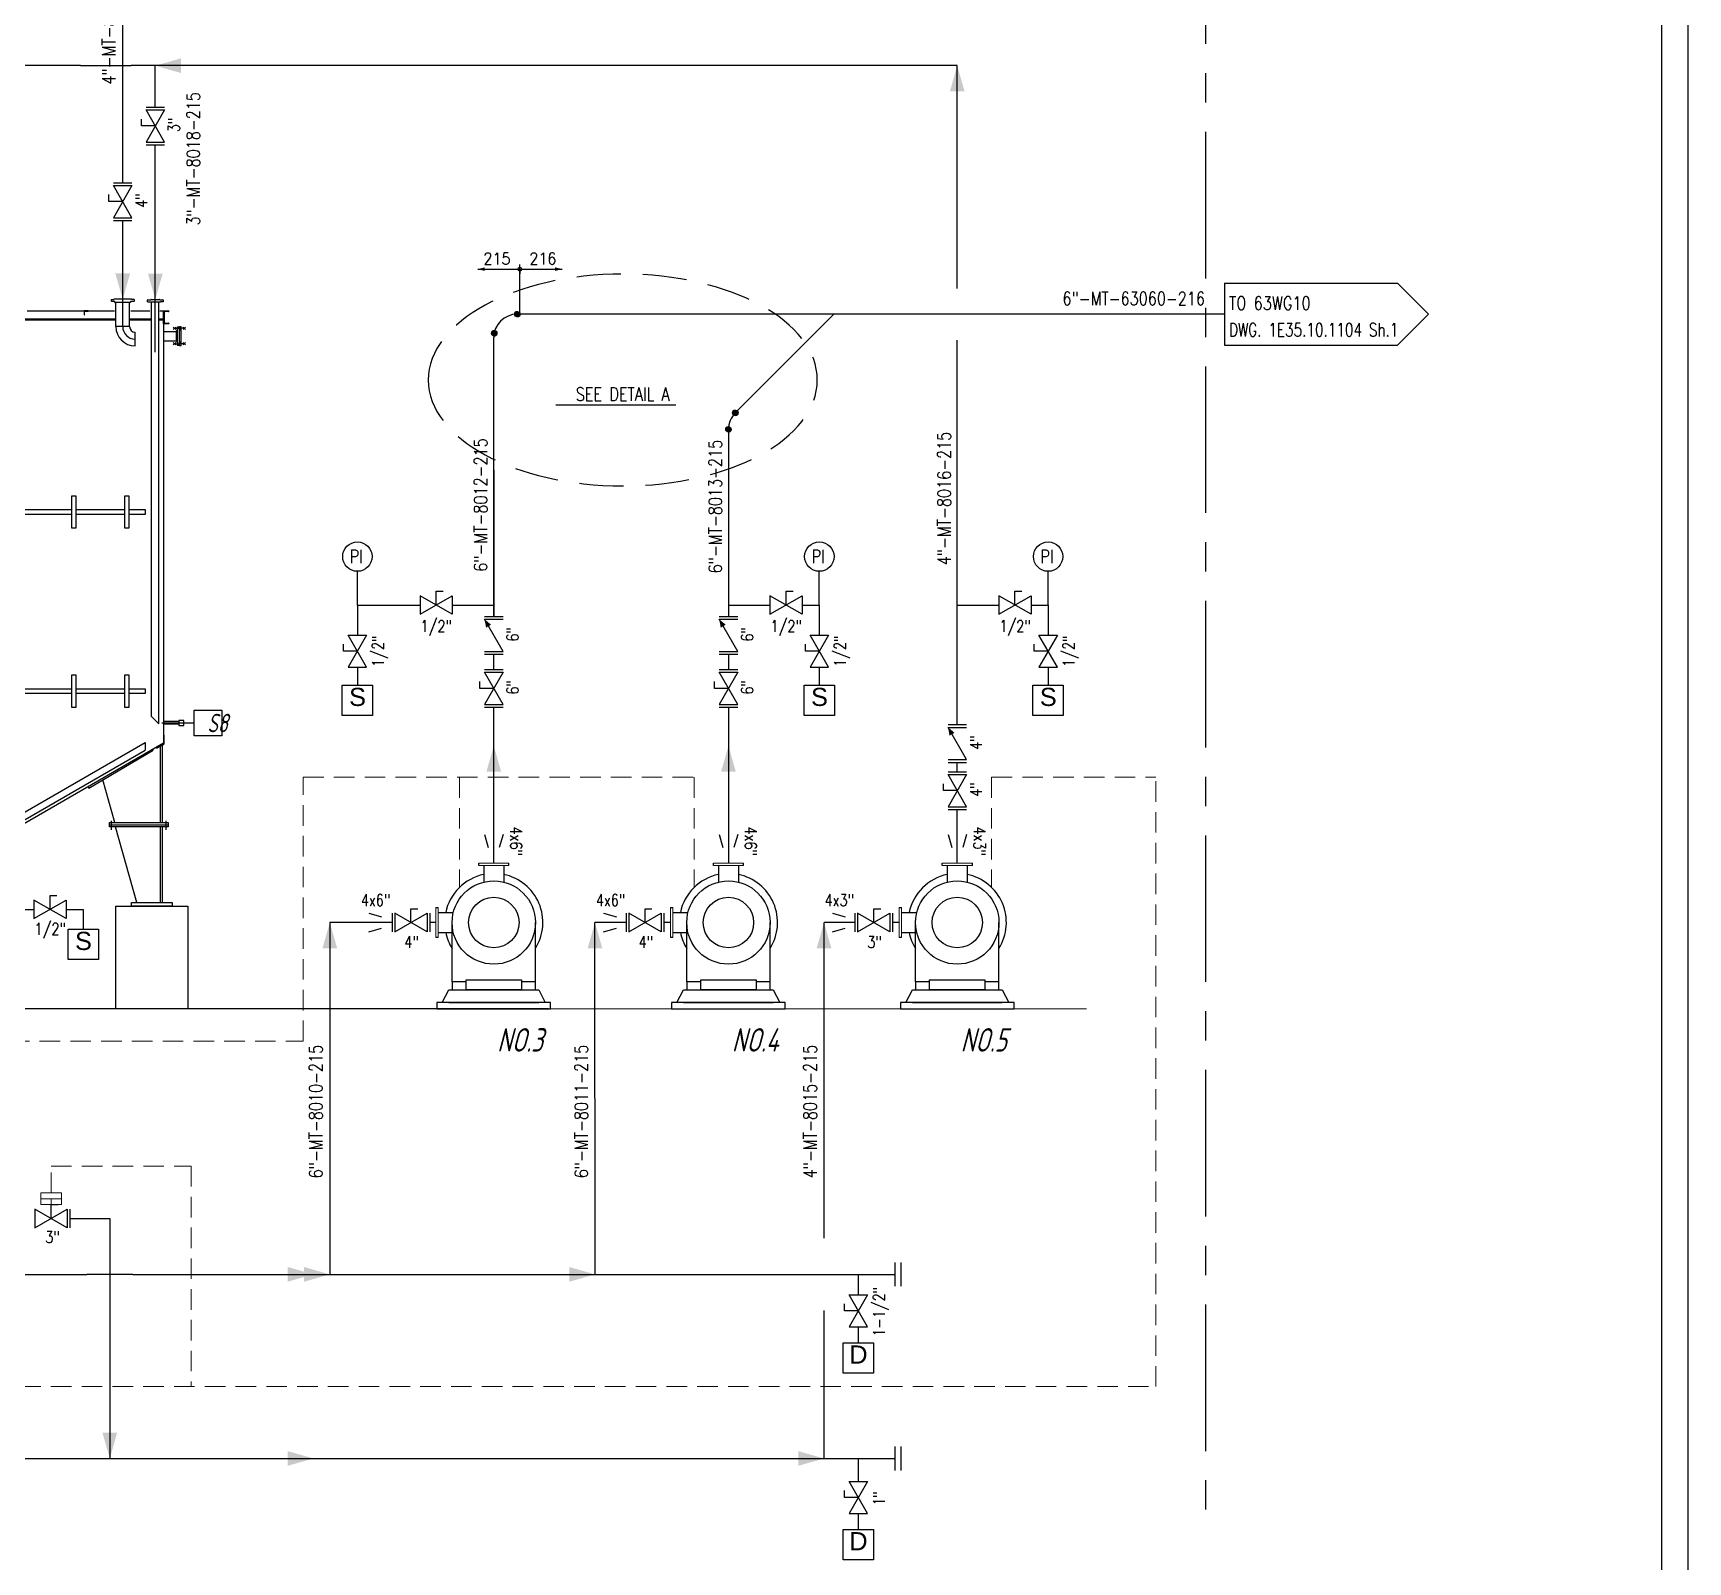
# Model space of a CAD drawing. Extents: x -29512 to 147477, y -5232 to 39709.
# Drawn here: x 139194.4 to 139335.6, y 7941.7 to 8072.1 of the extents above; entities that cross this region are included whole.
import ezdxf
from ezdxf.enums import TextEntityAlignment as Align

# ---------------------------------------------------------------- set-up
doc = ezdxf.new("R2010")
doc.units = 0
for name, pattern in [('ASSI', [16, 10, -2, 2, -2]), ('CENTER', [2, 1.25, -0.25, 0.25, -0.25]), ('HIDDEN', [0.375, 0.25, -0.125])]:
    doc.linetypes.add(name, pattern=pattern)
doc.layers.get('0').update_dxf_attribs({"linetype": 'CONTINUOUS'})
doc.layers.add('DIMENSI', color=20, linetype='CONTINUOUS', lineweight=9)
doc.layers.add('FITTING', color=7, linetype='CONTINUOUS', lineweight=13)
for name, color, linetype in [('DIMENSION', 3, 'CONTINUOUS'), ('P-707D', 7, 'CONTINUOUS'), ('RED', 1, 'CONTINUOUS'), ('roller', 11, 'CONTINUOUS'), ('S', 7, 'CONTINUOUS')]:
    doc.layers.add(name, color=color, linetype=linetype)
doc.styles.add('A3', font='arial.ttf', dxfattribs={"height": 0.3})
doc.styles.add('S', font='ITALIC', dxfattribs={"height": 6})
doc.styles.add('S25', font='SIMPLEX', dxfattribs={"width": 0.8, "height": 0.25})
doc.styles.add('S3', font='SIMPLEX', dxfattribs={"width": 0.9, "height": 0.3})
doc.styles.add('S35S', font='SIMPLEX', dxfattribs={"width": 0.5, "height": 0.35})
doc.styles.add('STYLE4', font='isocp.shx', dxfattribs={"width": 0.8, "oblique": 15, "height": 2})

# ---------------------------------------------------------------- blocks, each defined once
blk = doc.blocks.new('LOSAN', base_point=(47, 38))
for p, q in [((47, 38.7), (50.9, 38.7)), ((47, 37.3), (50.9, 37.3))]:
    blk.add_line(p, q)
at = {"layer": 'S'}
for tag, p, height, style, width in [('3', (47.1, 38.1), 0.35, 'S35S', 0.5), ('1', (47.1, 38.1), 0.3, 'S3', 0.9), ('4', (47.1, 37.5), 0.35, 'S35S', 0.5), ('2', (47.1, 37.5), 0.3, 'S3', 0.9)]:
    blk.add_attdef(tag, p, '', height=height, dxfattribs=dict(at, style=style, width=width))
blk = doc.blocks.new('PRESA', base_point=(1.75, 0.1))
for p, q in [((1.5, 0.1), (1.5, 0.6)), ((1.5, 0.6), (2, 0.6)), ((2, 0.6), (2, 0.1)), ((2, 0.1), (1.5, 0.1))]:
    blk.add_line(p, q)
at = {"style": 'S', "width": 1.2}
blk.add_attdef('1', text='', height=0.3, dxfattribs=at).set_placement((1.75, 0.2), align=Align.CENTER)
blk = doc.blocks.new('FRECC2', base_point=(19.5, 44))
at = {"layer": 'RED'}
blk.add_solid([(19.5, 44), (19.85, 44.1), (19.85, 43.9)], dxfattribs=at)
blk = doc.blocks.new('FRECC1', base_point=(14, 17))
blk.add_solid([(14, 17), (14.3, 17.075), (14.3, 16.925)])
blk = doc.blocks.new('CAMBCLAS', base_point=(70.2, 40.9))
at = {"layer": 'S'}
for p, q in [((69.3, 41), (71.1, 41)), ((70.2, 41), (70.2, 40.9))]:
    blk.add_line(p, q, dxfattribs=at)
blk.add_circle((70.2, 41), 0.0397, dxfattribs=at)
at = {"layer": 'S', "yscale": 0.5, "zscale": 0.5}
for p, xscale in [((69.3, 41), 0.5), ((71.1, 41), -0.5)]:
    blk.add_blockref('FRECC1', p, dxfattribs=dict(at, xscale=xscale))
at = {"layer": 'S', "style": 'S25', "width": 0.9}
blk.add_attdef('1', text='', height=0.25, dxfattribs=at).set_placement((70, 41.1), align=Align.RIGHT)
blk.add_attdef('2', (70.4, 41.1), '', height=0.25, dxfattribs=at)

msp = doc.modelspace()

# ---------------------------------------------------------------- hatches: boundary and pattern name
at = {"layer": 'DIMENSION', "linetype": 'ByBlock', "ltscale": 0.5}
h = msp.add_hatch(dxfattribs=at)
h.set_pattern_fill('ANSI31', color=0, scale=0.001, style=0)
h.set_pattern_definition([(45, (-36.770586, -777.042092), (-0.00224506403027, 0.00224506403027), [])])
edge = h.paths.add_edge_path()
edge.add_arc((139235.7062, 8048.0811), 0.2303, 0, 360)
h = msp.add_hatch(dxfattribs=at)
h.set_pattern_fill('ANSI31', color=0, scale=0.001, style=0)
h.set_pattern_definition([(45, (-38.735318, -778.6681545), (-0.00224506403027, 0.00224506403027), [])])
edge = h.paths.add_edge_path()
edge.add_arc((139233.7415, 8046.4551), 0.2303, 0, 360)
h = msp.add_hatch(dxfattribs=at)
h.set_pattern_fill('ANSI31', color=0, scale=0.001, style=0)
h.set_pattern_definition([(45, (-18.1695325, -785.4561315), (-0.00224506403027, 0.00224506403027), [])])
edge = h.paths.add_edge_path()
edge.add_arc((139254.3073, 8039.6671), 0.2303, 0, 360)
h = msp.add_hatch(dxfattribs=at)
h.set_pattern_fill('ANSI31', color=0, scale=0.001, style=0)
h.set_pattern_definition([(45, (-18.755319, -786.870345), (-0.00224506403027, 0.00224506403027), [])])
edge = h.paths.add_edge_path()
edge.add_arc((139253.7215, 8038.2529), 0.2303, 0, 360)

# ---------------------------------------------------------------- linework, layer by layer
for p, q in [((139204.0478, 8065.5102), (139205.6214, 8065.5102)), ((139205.6214, 8065.5102), (139204.0478, 8062.7564)), ((139205.6214, 8062.7564), (139204.0478, 8065.5102)), ((139203.6544, 8064.1333), (139203.6544, 8064.7234)), ((139204.8346, 8064.1333), (139203.6544, 8064.1333)), ((139204.0478, 8062.7564), (139205.6214, 8062.7564)), ((139200.8745, 8057.6846), (139200.8745, 8058.2747)), ((139201.2679, 8059.0615), (139202.8415, 8059.0615)), ((139202.8415, 8059.0615), (139201.2679, 8056.3077)), ((139202.8415, 8056.3077), (139201.2679, 8059.0615)), ((139202.0547, 8057.6846), (139200.8745, 8057.6846)), ((139201.2679, 8056.3077), (139202.8415, 8056.3077)), ((139296.0368, 8050.7294), (139296.0368, 8045.4328)), ((139310.7917, 8050.7294), (139313.44, 8048.0811)), ((139313.44, 8048.0811), (139310.7917, 8045.4328)), ((139227.4128, 8024.0646), (139227.4128, 8022.491)), ((139230.1666, 8022.491), (139227.4128, 8024.0646)), ((139227.4128, 8022.491), (139230.1666, 8024.0646)), ((139228.7897, 8024.4581), (139229.3798, 8024.4581)), ((139228.7897, 8023.2778), (139228.7897, 8024.4581)), ((139230.1666, 8024.0646), (139230.1666, 8022.491)), ((139257.2612, 8024.0646), (139257.2612, 8022.491)), ((139260.015, 8022.491), (139257.2612, 8024.0646)), ((139257.2612, 8022.491), (139260.015, 8024.0646)), ((139258.6381, 8024.4581), (139259.2282, 8024.4581)), ((139258.6381, 8023.2778), (139258.6381, 8024.4581)), ((139260.015, 8024.0646), (139260.015, 8022.491)), ((139276.7753, 8024.0646), (139276.7753, 8022.491)), ((139279.5291, 8022.491), (139276.7753, 8024.0646)), ((139276.7753, 8022.491), (139279.5291, 8024.0646)), ((139278.1522, 8024.4581), (139278.7423, 8024.4581)), ((139278.1522, 8023.2778), (139278.1522, 8024.4581)), ((139279.5291, 8024.0646), (139279.5291, 8022.491)), ((139220.8922, 8019.3413), (139220.8922, 8019.9314)), ((139221.2856, 8020.7182), (139222.8592, 8020.7182)), ((139222.8592, 8020.7182), (139221.2856, 8017.9644)), ((139222.8592, 8017.9644), (139221.2856, 8020.7182)), ((139260.2926, 8019.3413), (139260.2926, 8019.9314)), ((139260.686, 8020.7182), (139262.2597, 8020.7182)), ((139262.2597, 8020.7182), (139260.686, 8017.9644)), ((139262.2597, 8017.9644), (139260.686, 8020.7182)), ((139279.8067, 8019.3413), (139279.8067, 8019.9314)), ((139280.2002, 8020.7182), (139281.7738, 8020.7182)), ((139281.7738, 8020.7182), (139280.2002, 8017.9644)), ((139281.7738, 8017.9644), (139280.2002, 8020.7182)), ((139222.0724, 8019.3413), (139220.8922, 8019.3413)), ((139261.4729, 8019.3413), (139260.2926, 8019.3413)), ((139280.987, 8019.3413), (139279.8067, 8019.3413)), ((139221.2856, 8017.9644), (139222.8592, 8017.9644)), ((139232.9194, 8017.5425), (139234.493, 8017.5425)), ((139234.493, 8017.5425), (139232.9194, 8014.7886)), ((139234.493, 8014.7886), (139232.9194, 8017.5425)), ((139252.9347, 8017.5425), (139254.5083, 8017.5425)), ((139254.5083, 8017.5425), (139252.9347, 8014.7886)), ((139254.5083, 8014.7886), (139252.9347, 8017.5425)), ((139260.686, 8017.9644), (139262.2597, 8017.9644)), ((139280.2002, 8017.9644), (139281.7738, 8017.9644)), ((139232.526, 8016.1655), (139232.526, 8016.7557)), ((139233.7062, 8016.1655), (139232.526, 8016.1655)), ((139252.5413, 8016.1655), (139252.5413, 8016.7557)), ((139253.7215, 8016.1655), (139252.5413, 8016.1655)), ((139232.9194, 8014.7886), (139234.493, 8014.7886)), ((139252.9347, 8014.7886), (139254.5083, 8014.7886)), ((139272.4488, 8008.827), (139274.0224, 8008.827)), ((139274.0224, 8008.827), (139272.4488, 8006.0732)), ((139274.0224, 8006.0732), (139272.4488, 8008.827)), ((139272.0554, 8007.4501), (139272.0554, 8008.0402)), ((139273.2356, 8007.4501), (139272.0554, 8007.4501)), ((139272.4488, 8006.0732), (139274.0224, 8006.0732)), ((139194.4836, 7998.1091), (139194.4836, 7996.5355)), ((139197.2374, 7996.5355), (139194.4836, 7998.1091)), ((139194.4836, 7996.5355), (139197.2374, 7998.1091)), ((139195.8605, 7998.5025), (139196.4506, 7998.5025)), ((139195.8605, 7997.3223), (139195.8605, 7998.5025)), ((139197.2374, 7998.1091), (139197.2374, 7996.5355)), ((139226.6333, 7997.378), (139227.2234, 7997.378)), ((139226.6333, 7996.1978), (139226.6333, 7997.378)), ((139246.6038, 7997.378), (139247.1939, 7997.378)), ((139246.6038, 7996.1978), (139246.6038, 7997.378)), ((139266.1179, 7997.378), (139266.708, 7997.378)), ((139266.1179, 7996.1978), (139266.1179, 7997.378)), ((139225.2564, 7996.9846), (139225.2564, 7995.411)), ((139228.0102, 7995.411), (139225.2564, 7996.9846)), ((139225.2564, 7995.411), (139228.0102, 7996.9846)), ((139228.0102, 7996.9846), (139228.0102, 7995.411)), ((139245.2269, 7996.9846), (139245.2269, 7995.411)), ((139247.9807, 7995.411), (139245.2269, 7996.9846)), ((139245.2269, 7995.411), (139247.9807, 7996.9846)), ((139247.9807, 7996.9846), (139247.9807, 7995.411)), ((139264.741, 7996.9846), (139264.741, 7995.411)), ((139267.4949, 7995.411), (139264.741, 7996.9846)), ((139264.741, 7995.411), (139267.4949, 7996.9846)), ((139267.4949, 7996.9846), (139267.4949, 7995.411)), ((139195.9482, 7972.139), (139196.5383, 7972.139)), ((139195.9482, 7970.9588), (139195.9482, 7972.139)), ((139194.5713, 7971.7456), (139194.5713, 7970.172)), ((139197.3251, 7970.172), (139194.5713, 7971.7456)), ((139194.5713, 7970.172), (139197.3251, 7971.7456)), ((139197.3251, 7971.7456), (139197.3251, 7970.172)), ((139263.6173, 7963.0832), (139263.6173, 7963.6733)), ((139264.0107, 7964.4601), (139265.5843, 7964.4601)), ((139265.5843, 7964.4601), (139264.0107, 7961.7062)), ((139265.5843, 7961.7062), (139264.0107, 7964.4601)), ((139264.7975, 7963.0832), (139263.6173, 7963.0832)), ((139264.0107, 7961.7062), (139265.5843, 7961.7062)), ((139264.0107, 7948.5402), (139265.5843, 7948.5402)), ((139265.5843, 7948.5402), (139264.0107, 7945.7864)), ((139265.5843, 7945.7864), (139264.0107, 7948.5402)), ((139263.6173, 7947.1633), (139263.6173, 7947.7534)), ((139264.7975, 7947.1633), (139263.6173, 7947.1633)), ((139264.0107, 7945.7864), (139265.5843, 7945.7864))]:
    msp.add_line(p, q)
at = {"layer": 'DIMENSI', "color": 0, "linetype": 'ByBlock', "lineweight": 9}
for points in [[(139232.4186, 8001.2526), (139234.9938, 8001.2526)], [(139232.4186, 8001.0573), (139234.9938, 8001.0573)], [(139252.4339, 8001.2526), (139255.0091, 8001.2526)], [(139252.4339, 8001.0573), (139255.0091, 8001.0573)], [(139271.948, 8001.2526), (139274.5232, 8001.2526)], [(139271.948, 8001.0573), (139274.5232, 8001.0573)], [(139228.7539, 7994.9102), (139228.7539, 7997.4854)], [(139228.9492, 7994.9102), (139228.9492, 7997.4854)], [(139248.7691, 7994.9102), (139248.7691, 7997.4854)], [(139248.9645, 7994.9102), (139248.9645, 7997.4854)], [(139268.2832, 7994.9102), (139268.2832, 7997.4854)], [(139268.4786, 7994.9102), (139268.4786, 7997.4854)]]:
    msp.add_lwpolyline(points, close=True, dxfattribs=at)
at = {"layer": 'DIMENSION', "color": 0, "linetype": 'ByBlock', "ltscale": 0.5}
for p, q in [((139198.4638, 8069.2752), (139146.9271, 8069.2752)), ((139198.4638, 8069.2752), (139202.7864, 8069.2752)), ((139273.2356, 8069.2752), (139202.7864, 8069.2752)), ((139204.8346, 8065.7407), (139204.8346, 8069.2752)), ((139273.2356, 8050.2838), (139273.2356, 8069.2752)), ((139204.8346, 8044.8375), (139204.8346, 8062.5259)), ((139273.2356, 8013.075), (139273.2356, 8045.8784)), ((139238.9972, 8040.3517), (139249.2264, 8040.3517)), ((139222.0724, 8023.2778), (139222.0724, 8026.152)), ((139261.4729, 8023.2778), (139261.4729, 8026.152)), ((139280.987, 8023.2778), (139280.987, 8026.152)), ((139222.0724, 8023.2778), (139227.4128, 8023.2778)), ((139222.0724, 8023.2778), (139222.0724, 8020.7182)), ((139230.1666, 8023.2778), (139233.7062, 8023.2778)), ((139253.7215, 8023.2778), (139257.2612, 8023.2778)), ((139260.015, 8023.2778), (139261.4729, 8023.2778)), ((139261.4729, 8023.2778), (139261.4729, 8020.7182)), ((139273.2356, 8023.2778), (139276.7753, 8023.2778)), ((139279.5291, 8023.2778), (139280.987, 8023.2778)), ((139280.987, 8023.2778), (139280.987, 8020.7182)), ((139222.0724, 8017.9644), (139222.0724, 8016.4428)), ((139261.4729, 8017.9644), (139261.4729, 8016.4428)), ((139280.987, 8017.9644), (139280.987, 8016.4428)), ((139273.2356, 8009.0575), (139273.2356, 8009.8602)), ((139273.2356, 8001.2526), (139273.2356, 8005.8427)), ((139234.9938, 8001.0573), (139234.9938, 8001.2526)), ((139255.0091, 8001.0573), (139255.0091, 8001.2526)), ((139274.5232, 8001.0573), (139274.5232, 8001.2526)), ((139190.9439, 7997.3223), (139194.4836, 7997.3223)), ((139197.2374, 7997.3223), (139198.6953, 7997.3223)), ((139198.6953, 7997.3223), (139198.6953, 7995.631)), ((139200.9525, 7970.9588), (139200.9525, 7950.4915)), ((139264.7975, 7966.1921), (139264.7975, 7964.4601)), ((139267.9151, 7967.211), (139267.9151, 7965.1733)), ((139268.4384, 7967.211), (139268.4384, 7965.1733)), ((139264.7975, 7961.7062), (139264.7975, 7960.3559)), ((139267.9151, 7951.5103), (139267.9151, 7949.4727)), ((139268.4384, 7951.5103), (139268.4384, 7949.4727)), ((139264.7975, 7950.4915), (139264.7975, 7948.5402)), ((139264.7975, 7945.7864), (139264.7975, 7944.436))]:
    msp.add_line(p, q, dxfattribs=at)
at = {"layer": 'DIMENSION', "color": 6, "linetype": 'ByBlock', "ltscale": 0.5}
for p, q in [((139204.0478, 8065.7407), (139205.6214, 8065.7407)), ((139204.0478, 8062.5259), (139205.6214, 8062.5259)), ((139201.2679, 8059.292), (139202.8415, 8059.292)), ((139201.2679, 8056.0772), (139202.8415, 8056.0772)), ((139232.9194, 8022.2914), (139234.493, 8022.2914)), ((139252.9347, 8022.2914), (139254.5083, 8022.2914)), ((139232.9194, 8019.0766), (139234.493, 8019.0766)), ((139252.9347, 8019.0766), (139254.5083, 8019.0766)), ((139232.9194, 8017.7729), (139234.493, 8017.7729)), ((139252.9347, 8017.7729), (139254.5083, 8017.7729)), ((139232.9194, 8014.5582), (139234.493, 8014.5582)), ((139252.9347, 8014.5582), (139254.5083, 8014.5582)), ((139272.4488, 8013.075), (139274.0224, 8013.075)), ((139272.4488, 8009.8602), (139274.0224, 8009.8602)), ((139272.4488, 8009.0575), (139274.0224, 8009.0575)), ((139272.4488, 8005.8427), (139274.0224, 8005.8427)), ((139225.0259, 7996.9846), (139225.0259, 7995.411)), ((139228.2407, 7996.9846), (139228.2407, 7995.411)), ((139244.9964, 7996.9846), (139244.9964, 7995.411)), ((139248.2112, 7996.9846), (139248.2112, 7995.411)), ((139264.5105, 7996.9846), (139264.5105, 7995.411)), ((139267.7253, 7996.9846), (139267.7253, 7995.411)), ((139197.5556, 7971.7456), (139197.5556, 7970.172))]:
    msp.add_line(p, q, dxfattribs=at)
at = {"layer": 'DIMENSION', "color": 4, "linetype": 'HIDDEN', "lineweight": 15, "ltscale": 7}
for p, q in [((139217.4499, 7986.0827), (139217.4499, 8008.587)), ((139217.4499, 8008.587), (139250.7909, 8008.587)), ((139230.7756, 8008.587), (139230.7756, 7999.1932)), ((139250.7909, 8008.587), (139250.7909, 7999.1932)), ((139276.1662, 8008.587), (139290.1819, 8008.587)), ((139276.1662, 8008.587), (139276.1662, 7999.1932)), ((139290.1819, 7956.617), (139290.1819, 8008.587)), ((139074.2211, 7986.0827), (139217.4499, 7986.0827)), ((139195.9482, 7973.1337), (139195.9482, 7975.4304)), ((139195.9482, 7975.4304), (139207.9063, 7975.4304)), ((139207.9063, 7975.4304), (139207.9063, 7956.617)), ((139096.1877, 7956.617), (139290.1819, 7956.617))]:
    msp.add_line(p, q, dxfattribs=at)
at = {"layer": 'DIMENSION', "color": 7, "linetype": 'ByBlock', "ltscale": 0.5}
msp.add_line((139238.37, 7988.8312), (138934.5735, 7988.8312), dxfattribs=at)
at = {"layer": 'DIMENSION', "color": 0, "linetype": 'ByBlock', "lineweight": 25, "ltscale": 0.5}
msp.add_line((139197.5556, 7970.9588), (139200.9525, 7970.9588), dxfattribs=at)
at = {"layer": 'DIMENSION', "color": 6, "linetype": 'ByBlock', "ltscale": 0.5}
msp.add_lwpolyline([(139335.5566, 7876.2005), (138915.5566, 7876.2005), (138915.5566, 8173.2005), (139335.5566, 8173.2005)], close=True, dxfattribs=at)
at = {"layer": 'DIMENSION', "color": 0, "linetype": 'ByBlock', "ltscale": 0.5}
for points in [[(138917.8066, 8170.9505), (139333.3066, 8170.9505), (139333.3066, 7878.4505), (138917.8066, 7878.4505)], [(139231.3395, 7991.3022), (139236.0729, 7991.3022), (139236.0729, 7990.4583), (139231.3395, 7990.4583)], [(139251.3548, 7991.3022), (139256.0882, 7991.3022), (139256.0882, 7990.4583), (139251.3548, 7990.4583)], [(139270.8689, 7991.3022), (139275.6023, 7991.3022), (139275.6023, 7990.4583), (139270.8689, 7990.4583)], [(139228.8586, 7988.8312), (139238.5538, 7988.8312), (139238.5538, 7989.3914), (139228.8586, 7989.3914)], [(139248.8739, 7988.8312), (139258.5691, 7988.8312), (139258.5691, 7989.3914), (139248.8739, 7989.3914)], [(139268.388, 7988.8312), (139278.0832, 7988.8312), (139278.0832, 7989.3914), (139268.388, 7989.3914)]]:
    msp.add_lwpolyline(points, close=True, dxfattribs=at)
at = {"layer": 'DIMENSION', "color": 3, "linetype": 'ByBlock', "ltscale": 0.5}
msp.add_lwpolyline([(139208.1497, 8014.3148), (139210.5116, 8014.3148), (139210.5116, 8012.1332), (139208.1497, 8012.1332)], close=True, dxfattribs=at)
at = {"layer": 'DIMENSION', "color": 0, "linetype": 'ByBlock', "ltscale": 0.5}
for points in [[(139232.8591, 8000.3018, 0.29941233), (139229.6022, 7997.045)], [(139237.2598, 7993.9767, 0.52247313), (139234.5534, 8000.3018)], [(139252.8743, 8000.3018, 0.29941233), (139249.6175, 7997.045)], [(139257.275, 7993.9767, 0.52247313), (139254.5687, 8000.3018)], [(139272.3884, 8000.3018, 0.29941233), (139269.1316, 7997.045)], [(139276.7892, 7993.9767, 0.52247313), (139274.0828, 8000.3018)], [(139229.6022, 7995.3506, 0.08899884), (139230.1527, 7993.9767)], [(139249.6175, 7995.3506, 0.08899884), (139250.168, 7993.9767)], [(139269.1316, 7995.3506, 0.08899884), (139269.6821, 7993.9767)]]:
    msp.add_lwpolyline(points, format="xyb", dxfattribs=at)
for points in [[(139232.4186, 8001.0573), (139232.4186, 8001.2526)], [(139232.8591, 8001.0573), (139232.8591, 7999.6489)], [(139234.5534, 8001.0573), (139234.5534, 7999.6489)], [(139252.4339, 8001.0573), (139252.4339, 8001.2526)], [(139252.8743, 8001.0573), (139252.8743, 7999.6489)], [(139254.5687, 8001.0573), (139254.5687, 7999.6489)], [(139271.948, 8001.0573), (139271.948, 8001.2526)], [(139272.3884, 8001.0573), (139272.3884, 7999.6489)], [(139274.0828, 8001.0573), (139274.0828, 7999.6489)], [(139228.7539, 7997.4854), (139228.9492, 7997.4854)], [(139248.7691, 7997.4854), (139248.9645, 7997.4854)], [(139268.2832, 7997.4854), (139268.4786, 7997.4854)], [(139228.9492, 7997.045), (139230.2552, 7997.045)], [(139230.1527, 7991.1382), (139230.1527, 7996.1978)], [(139237.2598, 7991.1382), (139237.2598, 7996.1978)], [(139248.9645, 7997.045), (139250.2704, 7997.045)], [(139250.168, 7991.1382), (139250.168, 7996.1978)], [(139257.275, 7991.1382), (139257.275, 7996.1978)], [(139268.4786, 7997.045), (139269.7845, 7997.045)], [(139269.6821, 7991.1382), (139269.6821, 7996.1978)], [(139276.7892, 7991.1382), (139276.7892, 7996.1978)], [(139228.9492, 7994.9102), (139228.7539, 7994.9102)], [(139228.9492, 7995.3506), (139230.2552, 7995.3506)], [(139248.9645, 7994.9102), (139248.7691, 7994.9102)], [(139248.9645, 7995.3506), (139250.2704, 7995.3506)], [(139268.4786, 7994.9102), (139268.2832, 7994.9102)], [(139268.4786, 7995.3506), (139269.7845, 7995.3506)], [(139229.3143, 7989.3914), (139229.8782, 7990.4583), (139237.5343, 7990.4583), (139238.0982, 7989.3914)], [(139231.3395, 7991.1382), (139230.1527, 7991.1382), (139230.1527, 7990.4583), (139237.2598, 7990.4583), (139237.2598, 7991.1382), (139236.0729, 7991.1382)], [(139249.3295, 7989.3914), (139249.8935, 7990.4583), (139257.5495, 7990.4583), (139258.1135, 7989.3914)], [(139251.3548, 7991.1382), (139250.168, 7991.1382), (139250.168, 7990.4583), (139257.275, 7990.4583), (139257.275, 7991.1382), (139256.0882, 7991.1382)], [(139268.8436, 7989.3914), (139269.4076, 7990.4583), (139277.0636, 7990.4583), (139277.6276, 7989.3914)], [(139270.8689, 7991.1382), (139269.6821, 7991.1382), (139269.6821, 7990.4583), (139276.7892, 7990.4583), (139276.7892, 7991.1382), (139275.6023, 7991.1382)], [(139229.8782, 7989.3914), (139237.5343, 7989.3914)], [(139249.8935, 7989.3914), (139257.5495, 7989.3914)], [(139269.4076, 7989.3914), (139277.0636, 7989.3914)]]:
    msp.add_lwpolyline(points, dxfattribs=at)
at = {"layer": 'DIMENSION', "color": 7, "linetype": 'ByBlock', "ltscale": 0.5}
msp.add_lwpolyline([(139201.4597, 7997.5971), (139207.5983, 7997.5971), (139207.5983, 7988.8312), (139201.4597, 7988.8312)], close=True, dxfattribs=at)
at = {"layer": 'DIMENSION', "color": 0, "linetype": 'ByBlock', "ltscale": 0.5}
for centre, radius in [((139235.7062, 8048.0811), 0.2303), ((139233.7415, 8046.4551), 0.2303), ((139254.3073, 8039.6671), 0.2303), ((139253.7215, 8038.2529), 0.2303), ((139222.0724, 8027.4057), 1.2537), ((139261.4729, 8027.4057), 1.2537), ((139280.987, 8027.4057), 1.2537), ((139233.7062, 7996.1978), 3.5535), ((139253.7215, 7996.1978), 3.5535), ((139273.2356, 7996.1978), 3.5535), ((139233.7062, 7996.1978), 2.1507), ((139253.7215, 7996.1978), 2.1507), ((139273.2356, 7996.1978), 2.1507)]:
    msp.add_circle(centre, radius, dxfattribs=at)
at = {"layer": 'DIMENSION', "color": 4, "linetype": 'HIDDEN', "ltscale": 15, "extrusion": (0, 0, -1)}
msp.add_ellipse((139244.7089, 8042.4662), major_axis=(-16.5925, 0), ratio=0.54450079, dxfattribs=at)
at = {"layer": 'FITTING', "color": 3, "linetype": 'CENTER', "lineweight": 30, "ltscale": 10}
msp.add_line((139294.4004, 8083.6265), (139294.4004, 7944.868), dxfattribs=at)
at = {"layer": 'FITTING', "color": 1, "linetype": 'ByBlock', "ltscale": 0.5}
for p, q in [((139206.5726, 8046.9755), (139206.373, 8046.7762)), ((139206.373, 8046.9755), (139206.5726, 8046.7762)), ((139207.3991, 8046.9755), (139207.1995, 8046.7762)), ((139207.1995, 8046.9755), (139207.3991, 8046.7762)), ((139206.5726, 8045.6524), (139206.373, 8045.4531)), ((139206.373, 8045.6524), (139206.5726, 8045.4531)), ((139207.3991, 8045.6524), (139207.1995, 8045.4531)), ((139207.1995, 8045.6524), (139207.3991, 8045.4531))]:
    msp.add_line(p, q, dxfattribs=at)
at = {"layer": 'FITTING', "linetype": 'ByBlock', "ltscale": 0.5}
for p, q in [((139206.7207, 8045.7459), (139206.7207, 8046.6828)), ((139207.0513, 8045.7459), (139207.0513, 8046.6828)), ((139195.0602, 7972.139), (139195.0602, 7973.1337)), ((139195.0602, 7973.1337), (139196.8362, 7973.1337)), ((139195.0602, 7972.6363), (139196.8362, 7972.6363)), ((139196.8362, 7972.139), (139195.0602, 7972.139)), ((139195.9482, 7972.139), (139195.9482, 7972.6363)), ((139196.8362, 7972.139), (139196.8362, 7973.1337)), ((139200.9525, 7966.1921), (139200.9525, 7962.4109))]:
    msp.add_line(p, q, dxfattribs=at)
at = {"layer": 'P-707D', "color": 1, "lineweight": 25}
for p, q in [((139202.0547, 8059.292), (139202.0547, 8083.2089)), ((139202.0547, 8049.3508), (139202.0547, 8056.0772)), ((139296.0368, 8048.0811), (139235.7062, 8048.0811)), ((139262.7213, 8048.0811), (139254.3073, 8039.6671)), ((139233.7062, 8022.2914), (139233.7062, 8046.0811)), ((139253.7215, 8038.2529), (139253.7215, 8022.2914)), ((139233.7062, 8034.7716), (139233.7062, 8022.2914)), ((139253.7215, 8027.9461), (139253.7215, 8022.2914)), ((139233.7062, 8017.7729), (139233.7062, 8019.0766)), ((139253.7215, 8019.0766), (139253.7215, 8017.7729)), ((139233.7062, 8001.2526), (139233.7062, 8014.5582)), ((139253.7215, 8014.5582), (139253.7215, 8001.2526)), ((139219.7215, 7996.1978), (139219.7215, 7966.1921)), ((139225.0259, 7996.1978), (139219.7215, 7996.1978)), ((139228.7539, 7996.1978), (139228.2407, 7996.1978)), ((139242.359, 7966.1962), (139242.3362, 7996.1978)), ((139244.9964, 7996.1978), (139242.3362, 7996.1978)), ((139248.7691, 7996.1978), (139248.2112, 7996.1978)), ((139147.0512, 7966.1921), (139198.9944, 7966.1921)), ((139202.9105, 7966.1921), (139198.9944, 7966.1921)), ((139202.9105, 7966.1921), (139267.9151, 7966.1921))]:
    msp.add_line(p, q, dxfattribs=at)
at = {"layer": 'P-707D', "linetype": 'Continuous'}
for p, q in [((139193.9153, 8048.3674), (139196.5148, 8048.3674)), ((139196.1066, 8048.3674), (139201.3466, 8048.3674)), ((139199.1047, 8048.3674), (139198.7574, 8048.3674)), ((139198.7574, 8048.3674), (139198.7574, 8048.0201)), ((139198.7922, 8048.0444), (139198.7922, 8048.284)), ((139198.8408, 8048.3327), (139199.0804, 8048.3327)), ((139199.1047, 8048.357), (139199.1047, 8048.3674)), ((139201.088, 8049.3397), (139201.3085, 8049.3397)), ((139201.088, 8049.1883), (139201.088, 8049.3397)), ((139201.3911, 8049.1744), (139201.1018, 8049.1744)), ((139202.808, 8049.3508), (139201.3085, 8049.3508)), ((139201.3085, 8049.3397), (139201.3085, 8049.3508)), ((139201.3911, 8049.089), (139201.3911, 8049.1744)), ((139202.7114, 8049.0751), (139201.405, 8049.0751)), ((139201.4731, 8047.6034), (139201.4748, 8049.0751)), ((139202.6399, 8047.6034), (139202.6416, 8049.0751)), ((139202.7114, 8049.0751), (139202.7114, 8049.0751)), ((139203.0146, 8049.1744), (139202.7253, 8049.1744)), ((139202.7253, 8049.1744), (139202.7253, 8049.089)), ((139202.756, 8048.3674), (139204.3565, 8048.3674)), ((139202.808, 8049.3397), (139202.808, 8049.3508)), ((139203.0285, 8049.3397), (139202.808, 8049.3397)), ((139203.0285, 8049.3397), (139203.0285, 8049.1883)), ((139204.1748, 8049.1411), (139204.1748, 8049.2814)), ((139204.1748, 8049.1411), (139204.3953, 8049.1411)), ((139204.1887, 8049.2953), (139204.4616, 8049.2953)), ((139204.1887, 8049.2953), (139204.1887, 8049.2953)), ((139204.3953, 8049.1411), (139204.3953, 8049.13)), ((139204.3953, 8049.13), (139204.5238, 8049.13)), ((139204.4616, 8049.2953), (139204.4616, 8049.3258)), ((139204.4755, 8049.3397), (139205.1972, 8049.3397)), ((139204.5221, 8013.7797), (139204.5238, 8049.13)), ((139204.5238, 8049.13), (139205.1489, 8049.13)), ((139205.1471, 8013.1546), (139205.1489, 8049.13)), ((139205.1489, 8049.13), (139205.2774, 8049.13)), ((139205.211, 8049.3258), (139205.211, 8049.2953)), ((139205.211, 8049.2953), (139205.484, 8049.2953)), ((139205.2221, 8048.3674), (139205.5291, 8048.3674)), ((139205.4979, 8049.1411), (139205.2774, 8049.1411)), ((139205.2774, 8049.1411), (139205.2774, 8049.13)), ((139205.4979, 8049.2814), (139205.4979, 8049.2814)), ((139205.4979, 8049.2814), (139205.4979, 8049.1411)), ((139205.5291, 8047.2561), (139205.5291, 8048.3674)), ((139205.5291, 8047.2561), (139205.5291, 8048.3674)), ((139205.5291, 8048.3674), (139205.9806, 8048.3674)), ((139205.5812, 8048.2132), (139205.5812, 8047.4103)), ((139205.9454, 8048.3097), (139205.6483, 8048.2859)), ((139205.9806, 8048.3674), (139205.9806, 8048.3478)), ((139180.901, 8047.6729), (139201.4731, 8047.6729)), ((139191.3259, 8047.6034), (139201.472, 8047.6034)), ((139198.7574, 8048.0201), (139198.7679, 8048.0201)), ((139201.472, 8047.6034), (139201.4731, 8047.6034)), ((139201.472, 8047.0224), (139201.472, 8047.6034)), ((139202.6409, 8047.0224), (139201.472, 8047.0224)), ((139202.6399, 8047.6034), (139202.6409, 8047.6034)), ((139202.64, 8047.6729), (139204.4998, 8047.6729)), ((139202.6409, 8047.6034), (139204.5107, 8047.6034)), ((139202.6409, 8047.0224), (139202.6409, 8047.6034)), ((139205.1638, 8047.6729), (139205.5291, 8047.6729)), ((139205.1653, 8047.6034), (139205.5291, 8047.6034)), ((139205.5291, 8047.6034), (139205.5291, 8046.6102)), ((139205.9806, 8047.2561), (139205.5291, 8047.2561)), ((139205.6483, 8047.3376), (139205.9454, 8047.3138)), ((139205.9806, 8047.2757), (139205.9806, 8047.2561)), ((139206.6547, 8046.6102), (139206.6547, 8046.6689)), ((139206.6686, 8046.6828), (139206.7207, 8046.6828)), ((139206.7207, 8046.6828), (139206.7207, 8046.9943)), ((139206.7346, 8047.0082), (139206.8749, 8047.0082)), ((139206.8749, 8047.0082), (139206.8749, 8045.6684)), ((139206.8749, 8046.7602), (139206.886, 8046.7602)), ((139206.886, 8045.6684), (139206.886, 8046.7602)), ((139206.886, 8045.6684), (139206.886, 8046.7602)), ((139206.8971, 8046.7602), (139206.886, 8046.7602)), ((139207.0374, 8047.0082), (139206.8971, 8047.0082)), ((139206.8971, 8047.0082), (139206.8971, 8045.6684)), ((139207.0513, 8046.6828), (139207.0513, 8046.9943)), ((139203.1149, 8045.3795), (139203.1149, 8046.5484)), ((139205.5291, 8046.6102), (139205.5291, 8045.8185)), ((139205.5291, 8046.6102), (139206.6547, 8046.6102)), ((139205.5291, 8045.8185), (139205.5291, 8011.4877)), ((139205.5291, 8045.8185), (139206.6547, 8045.8185)), ((139206.6547, 8045.8185), (139206.6547, 8046.6102)), ((139206.6547, 8045.7598), (139206.6547, 8045.8185)), ((139206.7207, 8045.7459), (139206.6686, 8045.7459)), ((139206.7207, 8045.4344), (139206.7207, 8045.7459)), ((139206.8749, 8045.4205), (139206.7346, 8045.4205)), ((139206.8749, 8045.4205), (139206.8749, 8045.6684)), ((139206.8749, 8045.6684), (139206.886, 8045.6684)), ((139206.8971, 8045.6684), (139206.886, 8045.6684)), ((139206.8971, 8045.4205), (139206.8971, 8045.6684)), ((139206.8971, 8045.4205), (139207.0374, 8045.4205)), ((139207.0513, 8045.4344), (139207.0513, 8045.7459)), ((139197.7156, 8029.8234), (139197.7156, 8032.6015)), ((139197.7156, 8032.6015), (139198.0629, 8032.6015)), ((139198.0629, 8032.6015), (139198.0629, 8029.8234)), ((139202.2301, 8029.8234), (139202.2301, 8032.6015)), ((139202.2301, 8032.6015), (139202.5774, 8032.6015)), ((139202.5774, 8032.6015), (139202.5774, 8029.8234)), ((139191.7774, 8031.4208), (139197.7156, 8031.4208)), ((139198.0629, 8031.4208), (139202.2301, 8031.4208)), ((139202.5774, 8031.4208), (139203.9664, 8031.4208)), ((139203.9664, 8031.4208), (139203.9664, 8031.0041)), ((139197.7156, 8031.0041), (139191.7774, 8031.0041)), ((139198.0629, 8029.8234), (139197.7156, 8029.8234)), ((139202.2301, 8031.0041), (139198.0629, 8031.0041)), ((139202.5774, 8029.8234), (139202.2301, 8029.8234)), ((139203.9664, 8031.0041), (139202.5774, 8031.0041)), ((139197.7156, 8014.5436), (139197.7156, 8017.3218)), ((139197.7156, 8017.3218), (139198.0629, 8017.3218)), ((139198.0629, 8017.3218), (139198.0629, 8014.5436)), ((139202.2301, 8014.5436), (139202.2301, 8017.3218)), ((139202.2301, 8017.3218), (139202.5774, 8017.3218)), ((139202.5774, 8017.3218), (139202.5774, 8014.5436)), ((139191.7774, 8016.1411), (139197.7156, 8016.1411)), ((139197.7156, 8015.7244), (139191.7774, 8015.7244)), ((139198.0629, 8016.1411), (139202.2301, 8016.1411)), ((139202.2301, 8015.7244), (139198.0629, 8015.7244)), ((139202.5774, 8016.1411), (139203.9664, 8016.1411)), ((139203.9664, 8015.7244), (139202.5774, 8015.7244)), ((139203.9664, 8016.1411), (139203.9664, 8015.7244)), ((139198.0629, 8014.5436), (139197.7156, 8014.5436)), ((139202.5774, 8014.5436), (139202.2301, 8014.5436)), ((139204.5221, 8013.7797), (139205.1471, 8013.1546)), ((139206.8487, 8013.3421), (139205.5291, 8013.3421)), ((139206.8487, 8013.106), (139205.5291, 8013.106)), ((139207.2655, 8013.4324), (139206.8487, 8013.4324)), ((139206.8487, 8013.4324), (139206.8487, 8013.0157)), ((139206.8487, 8013.0157), (139207.2655, 8013.0157)), ((139207.2655, 8013.0157), (139207.2655, 8013.4324)), ((139205.5291, 8011.4877), (139192.5066, 8003.9628)), ((139193.5253, 8005.5262), (139203.9664, 8011.5394)), ((139203.9664, 8011.5394), (139203.9664, 8010.8952)), ((139193.1846, 8004.6823), (139203.9664, 8010.8952))]:
    msp.add_line(p, q, dxfattribs=at)
at = {"layer": 'P-707D', "linetype": 'ASSI'}
msp.add_line((139202.0565, 8047.0224), (139202.0565, 8049.3508), dxfattribs=at)
at = {"layer": 'P-707D', "color": 1, "linetype": 'ASSI'}
for p, q in [((139206.4728, 8046.8759), (139206.886, 8046.8759)), ((139207.2993, 8046.8759), (139206.886, 8046.8759)), ((139206.4728, 8045.5528), (139206.886, 8045.5528)), ((139207.2993, 8045.5528), (139206.886, 8045.5528)), ((139205.3951, 8013.224), (139208.1497, 8013.224)), ((139201.0929, 8004.1092), (139201.0929, 8004.8646)), ((139205.7722, 8004.1092), (139205.7722, 8004.8646))]:
    msp.add_line(p, q, dxfattribs=at)
at = {"layer": 'P-707D', "color": 9, "linetype": 'Continuous'}
for p, q in [((139205.5291, 8040.2761), (139205.5291, 8040.2066)), ((139205.5291, 8029.7886), (139205.5291, 8029.7192)), ((139205.5291, 8024.8575), (139205.5291, 8024.788)), ((139205.5291, 8019.9263), (139205.5291, 8019.8568)), ((139205.5291, 8014.9951), (139205.5291, 8014.9256))]:
    msp.add_line(p, q, dxfattribs=at)
at = {"layer": 'P-707D', "color": 1, "linetype": 'Continuous'}
for p, q in [((139205.3555, 8011.3054), (139205.4597, 8011.3665)), ((139205.4597, 8011.3665), (139205.5986, 8011.4479)), ((139205.4597, 8004.716), (139205.4597, 8011.3665)), ((139205.5986, 8012.1822), (139205.5291, 8012.1822)), ((139205.5986, 8011.6985), (139205.5986, 8012.1822)), ((139205.5986, 8011.4479), (139205.5986, 8011.6985)), ((139199.1535, 8007.669), (139204.6656, 8010.9009)), ((139204.6656, 8010.9009), (139204.6304, 8010.9608)), ((139204.93, 8011.1364), (139204.9651, 8011.0765)), ((139204.9651, 8011.0765), (139205.3555, 8011.3054)), ((139205.2501, 8011.2436), (139205.2501, 8004.716)), ((139199.1183, 8007.7289), (139199.1535, 8007.669)), ((139201.3768, 8004.716), (139200.3549, 8008.3734)), ((139200.9192, 8004.716), (139205.9459, 8004.716)), ((139200.9192, 8004.5424), (139200.9192, 8004.716)), ((139200.9192, 8004.5424), (139205.9459, 8004.5424)), ((139200.9192, 8004.3687), (139200.9192, 8004.5424)), ((139205.9459, 8004.3687), (139200.9192, 8004.3687)), ((139203.2719, 7997.9007), (139201.434, 8004.3687)), ((139205.2501, 8004.3687), (139205.2501, 7997.9007)), ((139205.4597, 7997.9007), (139205.4597, 8004.3687)), ((139205.9459, 8004.716), (139205.9459, 8004.5424)), ((139205.9459, 8004.5424), (139205.9459, 8004.3687)), ((139202.7927, 7997.9007), (139203.2719, 7997.9007)), ((139202.7927, 7997.5971), (139202.7927, 7997.9007)), ((139206.2653, 7997.5971), (139202.7927, 7997.5971)), ((139203.2719, 7997.9007), (139205.3555, 7997.9007)), ((139205.3555, 7997.9007), (139205.4597, 7997.9007)), ((139205.4597, 7997.9007), (139206.2653, 7997.9007)), ((139206.2653, 7997.9007), (139206.2653, 7997.5971))]:
    msp.add_line(p, q, dxfattribs=at)
at = {"layer": 'P-707D'}
for p, q in [((139261.8731, 7969.2817), (139261.8731, 7996.1978)), ((139264.5105, 7996.1978), (139261.8731, 7996.1978)), ((139268.2832, 7996.1978), (139267.7253, 7996.1978)), ((139261.8731, 7950.4915), (139261.8731, 7963.1025)), ((139060.8946, 7950.4915), (139267.9151, 7950.4915))]:
    msp.add_line(p, q, dxfattribs=at)
at = {"layer": 'P-707D', "linetype": 'Continuous'}
for centre, radius, start, end in [((139198.8408, 8048.284), 0.0486, 90, 180), ((139199.0804, 8048.357), 0.0243, 270, 0), ((139201.1018, 8049.1883), 0.0139, 180, 270), ((139201.405, 8049.089), 0.0139, 180, 270), ((139202.7114, 8049.089), 0.0139, 270, 0), ((139203.0146, 8049.1883), 0.0139, 270, 0), ((139204.1887, 8049.2814), 0.0139, 90, 180), ((139204.4755, 8049.3258), 0.0139, 90, 180), ((139205.1972, 8049.3258), 0.0139, 0, 90), ((139205.484, 8049.2814), 0.0139, 0, 90), ((139205.6541, 8048.2132), 0.0729, 94.5739, 180), ((139205.9424, 8048.3478), 0.0382, 274.5739, 0), ((139198.7679, 8048.0444), 0.0243, 270, 0), ((139203.1149, 8047.0224), 1.6429, 180, 270), ((139203.1149, 8047.0224), 1.0585, 180, 270), ((139203.1149, 8047.0224), 0.474, 180, 270), ((139205.6541, 8047.4103), 0.0729, 180, 265.4261), ((139205.9424, 8047.2757), 0.0382, 0, 85.4261), ((139206.6686, 8046.6689), 0.0139, 90, 180), ((139206.7346, 8046.9943), 0.0139, 90, 180), ((139207.0374, 8046.9943), 0.0139, 0, 90), ((139206.6686, 8045.7598), 0.0139, 180, 270), ((139206.7346, 8045.4344), 0.0139, 180, 270), ((139207.0374, 8045.4344), 0.0139, 270, 0)]:
    msp.add_arc(centre, radius, start, end, dxfattribs=at)
at = {"layer": 'P-707D', "color": 1, "lineweight": 25}
for centre, start in [((139235.7062, 8046.0811), 90), ((139255.7215, 8038.2529), 135)]:
    msp.add_arc(centre, 2, start, 180, dxfattribs=at)
at = {"layer": 'RED', "color": 0}
for points in [[(139204.8346, 8069.2752), (139207.0377, 8069.9047), (139207.0377, 8068.6458)], [(139273.2356, 8069.2752), (139273.8651, 8067.0722), (139272.6062, 8067.0722)], [(139204.8363, 8049.3397), (139204.2069, 8051.5428), (139205.4658, 8051.5428)], [(139261.8731, 7996.1978), (139262.5026, 7993.9947), (139261.2437, 7993.9947)], [(139200.9525, 7950.4915), (139200.323, 7952.6946), (139201.5819, 7952.6946)], [(139218.3251, 7950.4915), (139216.1221, 7949.862), (139216.1221, 7951.1209)], [(139261.8731, 7950.4915), (139259.6701, 7949.862), (139259.6701, 7951.1209)]]:
    msp.add_solid(points, dxfattribs=at)
at = {"layer": 'roller', "color": 0, "linetype": 'ByBlock', "lineweight": 9}
for p, q in [((139236.7901, 7988.8312), (139230.6224, 7988.8312)), ((139236.7901, 7988.8312), (139230.6224, 7988.8312)), ((139284.2693, 7988.8312), (139235.2861, 7988.8312)), ((139256.8053, 7988.8312), (139250.6377, 7988.8312)), ((139256.8053, 7988.8312), (139250.6377, 7988.8312)), ((139276.3194, 7988.8312), (139270.1518, 7988.8312)), ((139276.3194, 7988.8312), (139270.1518, 7988.8312))]:
    msp.add_line(p, q, dxfattribs=at)
at = {"layer": 'S'}
for p, q in [((139235.9365, 8048.0811), (139235.9365, 8052.3217)), ((139234.493, 8019.3071), (139232.9194, 8022.0609)), ((139232.9194, 8022.0609), (139234.493, 8022.0609)), ((139254.5083, 8019.3071), (139252.9347, 8022.0609)), ((139252.9347, 8022.0609), (139254.5083, 8022.0609)), ((139232.9194, 8019.3071), (139234.493, 8019.3071)), ((139252.9347, 8019.3071), (139254.5083, 8019.3071)), ((139274.0224, 8010.0906), (139272.4488, 8012.8445)), ((139272.4488, 8012.8445), (139274.0224, 8012.8445)), ((139272.4488, 8010.0906), (139274.0224, 8010.0906)), ((139232.9194, 8003.7067), (139233.2342, 8002.6052)), ((139234.493, 8003.7067), (139234.1783, 8002.6052)), ((139252.9347, 8003.7067), (139253.2494, 8002.6052)), ((139254.5083, 8003.7067), (139254.1936, 8002.6052)), ((139272.4488, 8003.7067), (139272.7635, 8002.6052)), ((139274.0224, 8003.7067), (139273.7077, 8002.6052)), ((139223.0372, 7996.9846), (139224.1387, 7996.6699)), ((139243.0739, 7996.9846), (139244.1755, 7996.6699)), ((139262.588, 7996.9846), (139263.6896, 7996.6699)), ((139223.0372, 7995.411), (139224.1387, 7995.7257)), ((139243.0739, 7995.411), (139244.1755, 7995.7257)), ((139262.588, 7995.411), (139263.6896, 7995.7257))]:
    msp.add_line(p, q, dxfattribs=at)
for points in [[(139232.9194, 8022.0609), (139233.0495, 8021.3479), (139233.4751, 8021.5945)], [(139252.9347, 8022.0609), (139253.0648, 8021.3479), (139253.4904, 8021.5945)], [(139272.4488, 8012.8445), (139272.5789, 8012.1314), (139273.0045, 8012.378)]]:
    msp.add_solid(points, dxfattribs=at)

# ---------------------------------------------------------------- block references
for p, xscale, yscale, zscale, rotation in [((139202.0565, 8049.3508), 6.294459770611866, 6.294459770611866, 6.294459770611866, 90), ((139233.7062, 8011.2562), 6.294459770608228, 6.294459770608228, 6.294459770611648, 270), ((139253.7215, 8011.2562), 6.294459770608228, 6.294459770608228, 6.294459770611648, 270), ((139219.7215, 7996.1978), 6.294459770608228, 6.294459770608228, 6.294459770611648, 270), ((139242.3362, 7996.1978), 6.294459770608228, 6.294459770608228, 6.294459770611648, 270), ((139218.3251, 7966.1921), 6.294459770608228, 6.294459770608228, 6.294459770611648, 180), ((139219.7215, 7966.1921), 6.294459770608228, 6.294459770608228, 6.294459770611648, 180), ((139242.3449, 7966.1921), 6.294459770608228, 6.294459770608228, 6.294459770611648, 180)]:
    msp.add_blockref('FRECC2', p, dxfattribs=dict(xscale=xscale, yscale=yscale, zscale=zscale, rotation=rotation))
ref = msp.add_blockref('LOSAN', (139296.0368, 8048.0811), dxfattribs=dict(xscale=3.783312564781909, yscale=3.783312564752279, zscale=3.783312564752145))
ref.add_attrib('1', 'TO 63WG10', (139296.4151, 8048.4594), dxfattribs={"layer": 'S', "height": 1.13499, "style": 'S3', "width": 0.8})
ref.add_attrib('2', 'DWG. 1E35.10.1104 Sh.1', (139296.4151, 8046.1895), dxfattribs={"layer": 'S', "height": 1.134994, "style": 'S3', "width": 0.75})
ref = msp.add_blockref('PRESA', (139222.0724, 8013.8613), dxfattribs=dict(xscale=5.162921723796899, yscale=5.162921723825093, zscale=5.162921723825171))
ref.add_attrib('1', 'S', dxfattribs={"height": 1.5489, "style": 'A3'}).set_placement((139222.0847, 8014.6668), align=Align.CENTER)
ref = msp.add_blockref('PRESA', (139261.4729, 8013.8613), dxfattribs=dict(xscale=5.162921723796899, yscale=5.162921723825093, zscale=5.162921723825171))
ref.add_attrib('1', 'S', dxfattribs={"height": 1.5489, "style": 'A3'}).set_placement((139261.4852, 8014.6668), align=Align.CENTER)
ref = msp.add_blockref('PRESA', (139280.987, 8013.8613), dxfattribs=dict(xscale=5.162921723796899, yscale=5.162921723825093, zscale=5.162921723825171))
ref.add_attrib('1', 'S', dxfattribs={"height": 1.5489, "style": 'A3'}).set_placement((139280.9993, 8014.6668), align=Align.CENTER)
ref = msp.add_blockref('PRESA', (139198.6953, 7993.0495), dxfattribs=dict(xscale=5.162921723796899, yscale=5.162921723825093, zscale=5.162921723825171))
ref.add_attrib('1', 'S', dxfattribs={"height": 1.5489, "style": 'A3'}).set_placement((139198.7076, 7993.855), align=Align.CENTER)
ref = msp.add_blockref('PRESA', (139264.7975, 7957.7744), dxfattribs=dict(xscale=5.162921723796899, yscale=5.162921723825093, zscale=5.162921723825171))
ref.add_attrib('1', 'D', dxfattribs={"height": 1.5489, "style": 'A3'}).set_placement((139264.8098, 7958.5799), align=Align.CENTER)
ref = msp.add_blockref('PRESA', (139264.7975, 7941.8546), dxfattribs=dict(xscale=5.162921723796899, yscale=5.162921723825093, zscale=5.162921723825171))
ref.add_attrib('1', 'D', dxfattribs={"height": 1.5489, "style": 'A3'}).set_placement((139264.8098, 7942.6601), align=Align.CENTER)
at = {"layer": 'S', "xscale": 4, "yscale": 4, "zscale": 4}
msp.add_blockref('CAMBCLAS', (139235.9365, 8051.5217), dxfattribs=at).add_auto_attribs({'1': '215', '2': '216'})

# ---------------------------------------------------------------- texts
at = {"layer": 'DIMENSION', "color": 6, "insert": (139209.2641, 8013.9993), "char_height": 1.57361, "attachment_point": 1, "style": 'STYLE4'}
msp.add_mtext('S8', dxfattribs=at)
at = {"layer": 'DIMENSION', "color": 4, "char_height": 2, "attachment_point": 1, "style": 'STYLE4'}
for s, insert in [('NO.3', (139233.993, 7987.1887)), ('NO.4', (139254.0083, 7987.1887)), ('NO.5', (139273.5224, 7987.1887))]:
    msp.add_mtext(s, dxfattribs=dict(at, insert=insert))
at = {"layer": 'S', "style": 'S25', "width": 0.8}
for s, height, rotation, p in [('4"-MT-8003-215', 1.129135, 90, (139201.4301, 8079.047)), ('3"-MT-8018-215', 1.129135, 90, (139208.6405, 8067.02)), ('3"', 1, 90, (139206.932, 8064.8415)), ('4"', 1, 90, (139204.1521, 8058.3928)), ('6"-MT-8012-215', 1.129135, 90, (139233.1486, 8037.4957)), ('6"-MT-8013-215', 1.129135, 90, (139253.1638, 8037.3657)), ('4"-MT-8016-215', 1.129135, 90, (139272.6879, 8038.0531)), ('6"', 1, 90, (139235.8036, 8021.3923)), ('6"', 1, 90, (139255.8189, 8021.3923)), ('1/2"', 1, 90, (139224.3281, 8020.682)), ('1/2"', 1, 90, (139263.7285, 8020.682)), ('1/2"', 1, 90, (139283.2426, 8020.682)), ('6"', 1, 90, (139235.8036, 8016.8738)), ('6"', 1, 90, (139255.8189, 8016.8738)), ('4"', 1, 90, (139275.333, 8012.1758)), ('4"', 1, 90, (139275.333, 8008.1584)), ('4x6"', 1, 270, (139235.1135, 8001.8652)), ('4x6"', 1, 270, (139255.1288, 8001.8652)), ('4x3"', 1, 270, (139274.6429, 8001.8652)), ('6"-MT-8010-215', 1.129135, 90, (139219.0969, 7985.7675)), ('6"-MT-8011-215', 1.129135, 90, (139241.7344, 7985.7716)), ('4"-MT-8015-215', 1.129135, 90, (139261.2485, 7985.7716)), ('1-1/2"', 1, 90, (139267.0532, 7965.1256)), ('1"', 1, 90, (139267.0532, 7947.6999))]:
    msp.add_text(s, height=height, rotation=rotation, dxfattribs=at).set_placement(p, align=Align.RIGHT)
for s, height, p in [('6"-MT-63060-216', 1.129135, (139294.3654, 8048.8542)), ('SEE DETAIL A', 1.129135, (139248.7104, 8040.7036)), ('PI', 1.12913, (139222.5327, 8026.8599)), ('PI', 1.12913, (139261.9331, 8026.8599)), ('PI', 1.12913, (139281.4472, 8026.8599)), ('1/2"', 1, (139230.1357, 8020.9794)), ('1/2"', 1, (139259.9841, 8020.9794)), ('1/2"', 1, (139279.4982, 8020.9794)), ('4x6"', 1, (139224.8787, 7997.6051)), ('4x6"', 1, (139244.9154, 7997.6051)), ('4x3"', 1, (139264.4295, 7997.6051)), ('1/2"', 1, (139197.2104, 7995.1584)), ('4"', 1, (139227.3145, 7994.0339)), ('4"', 1, (139247.285, 7994.0339)), ('3"', 1, (139266.7991, 7994.0339)), ('3"', 1, (139196.6836, 7968.8669))]:
    msp.add_text(s, height=height, dxfattribs=at).set_placement(p, align=Align.RIGHT)

doc.saveas('drawing.dxf')
